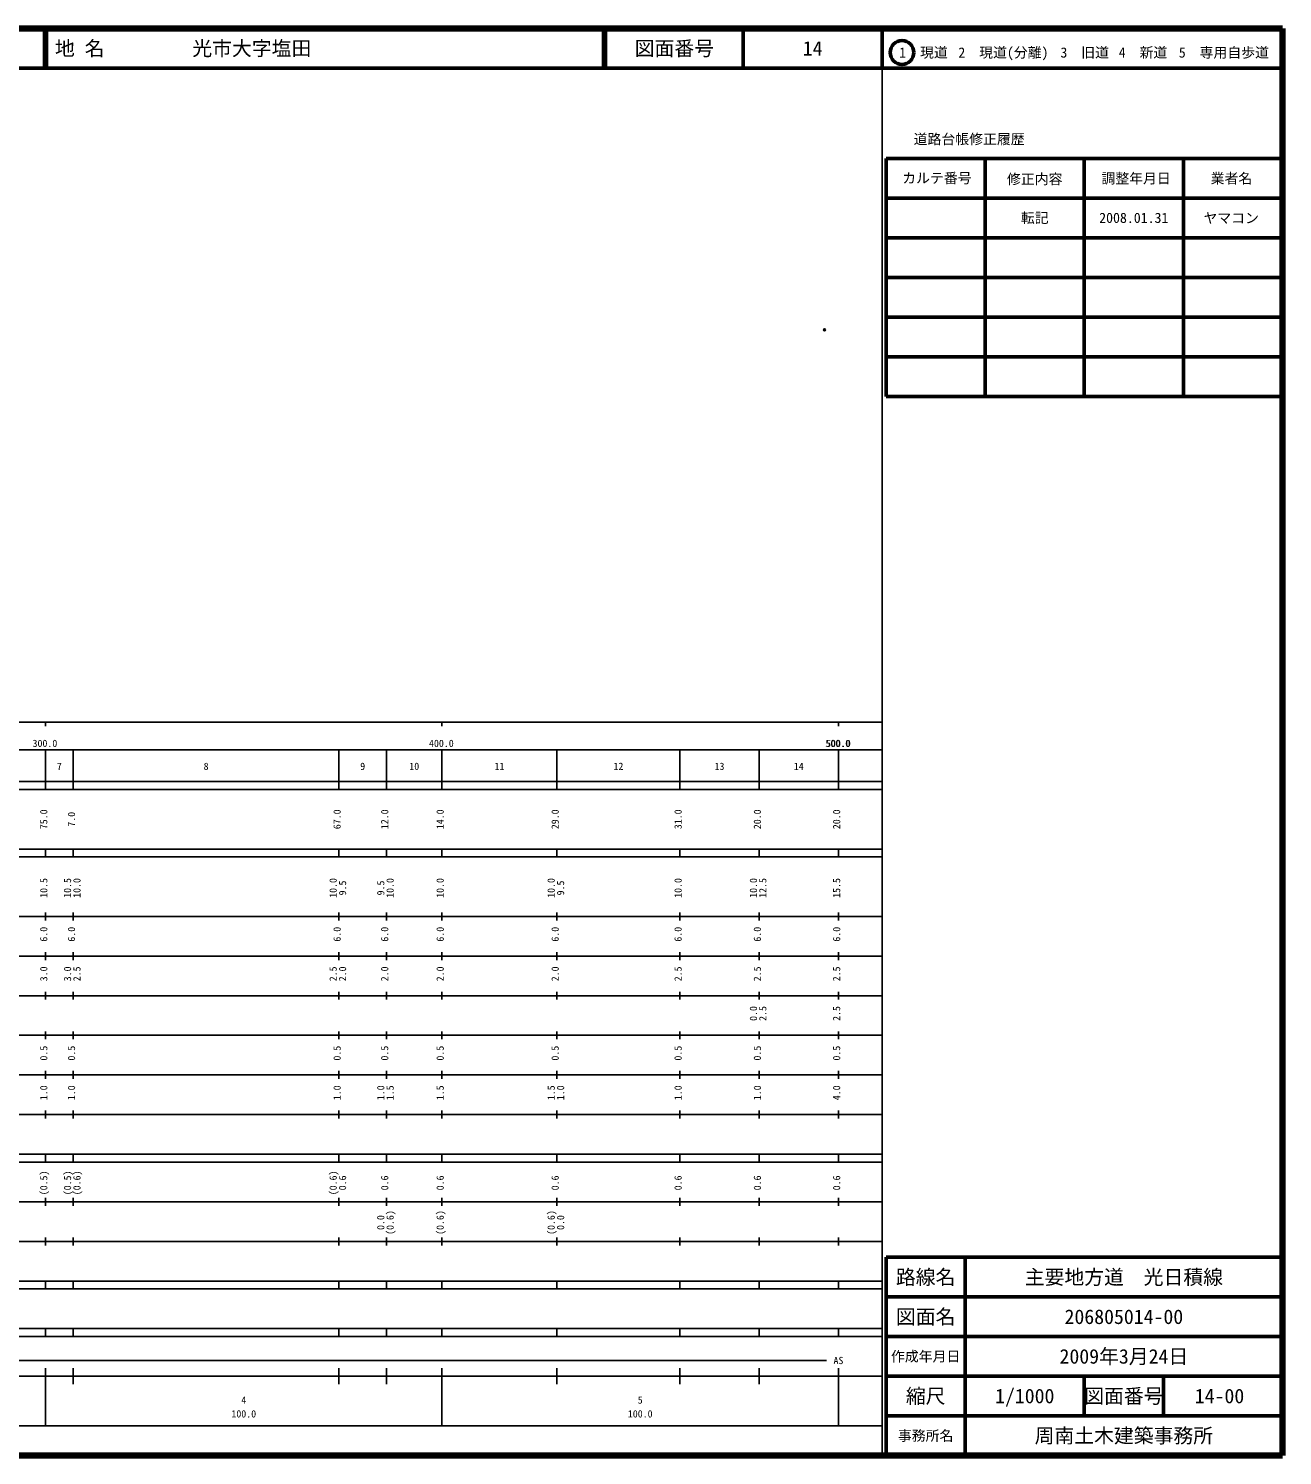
# Model space of a CAD drawing. Units: millimetres on the paper. Extents: x 40 to 680, y 20 to 380.
# Drawn here: x 363.7 to 680, y 20 to 380 of the extents above; entities that cross this region are included whole.
import ezdxf
from ezdxf.enums import TextEntityAlignment as Align

# ---------------------------------------------------------------- set-up
doc = ezdxf.new("R2010")
doc.units = ezdxf.units.MM
doc.header["$PDMODE"] = 32
doc.header["$PDSIZE"] = 0.5
doc.layers.add('M-OTRS', color=6, linetype='Continuous')
doc.layers.add('M-TTL-TXT', color=7, linetype='Continuous')
for name, color, linetype, lineweight in [('M-TTL', 2, 'Continuous', 140), ('M-TTL-BAND', 7, 'Continuous', 25), ('M-TTL-FRAM', 2, 'Continuous', 50), ('M-TTL-LINE', 7, 'Continuous', 50)]:
    doc.layers.add(name, color=color, linetype=linetype, lineweight=lineweight)
doc.styles.add('ＭＳ ゴシック', font='')
doc.styles.get('ＭＳ ゴシック').set_extended_font_data('MS Gothic')

msp = doc.modelspace()

# ---------------------------------------------------------------- linework, layer by layer
at = {"layer": 'M-OTRS'}
msp.add_point((564.517, 303.994), dxfattribs=at)
at = {"layer": 'M-TTL'}
for p, q in [((680, 380), (40, 380)), ((680, 20), (680, 380)), ((40, 20), (680, 20))]:
    msp.add_line(p, q, dxfattribs=at)
at = {"layer": 'M-TTL-BAND'}
for p, q in [((579, 20), (579, 370)), ((40, 205), (579, 205)), ((368, 205), (368, 204)), ((468, 205), (468, 204)), ((568, 205), (568, 204)), ((68, 198), (579, 198)), ((368, 188), (368, 198)), ((375, 188), (375, 198)), ((442, 188), (442, 198)), ((454, 188), (454, 198)), ((468, 188), (468, 198)), ((497, 188), (497, 198)), ((528, 188), (528, 198)), ((548, 188), (548, 198)), ((568, 188), (568, 198)), ((40, 190), (579, 190)), ((40, 188), (579, 188)), ((40, 173), (579, 173)), ((368, 171), (368, 173)), ((375, 171), (375, 173)), ((442, 171), (442, 173)), ((454, 171), (454, 173)), ((468, 171), (468, 173)), ((497, 171), (497, 173)), ((528, 171), (528, 173)), ((548, 171), (548, 173)), ((568, 171), (568, 173)), ((40, 171), (579, 171)), ((40, 156), (579, 156)), ((368, 155), (368, 157)), ((375, 155), (375, 157)), ((442, 155), (442, 157)), ((454, 155), (454, 157)), ((468, 155), (468, 157)), ((497, 155), (497, 157)), ((528, 155), (528, 157)), ((548, 155), (548, 157)), ((568, 155), (568, 157)), ((46, 146), (579, 146)), ((368, 145), (368, 147)), ((375, 145), (375, 147)), ((442, 145), (442, 147)), ((454, 145), (454, 147)), ((468, 145), (468, 147)), ((497, 145), (497, 147)), ((528, 145), (528, 147)), ((548, 145), (548, 147)), ((568, 145), (568, 147)), ((368, 135), (368, 137)), ((375, 135), (375, 137)), ((442, 135), (442, 137)), ((454, 135), (454, 137)), ((468, 135), (468, 137)), ((497, 135), (497, 137)), ((528, 135), (528, 137)), ((548, 135), (548, 137)), ((568, 135), (568, 137)), ((52, 136), (579, 136)), ((46, 126), (579, 126)), ((368, 125), (368, 127)), ((375, 125), (375, 127)), ((442, 125), (442, 127)), ((454, 125), (454, 127)), ((468, 125), (468, 127)), ((497, 125), (497, 127)), ((528, 125), (528, 127)), ((548, 125), (548, 127)), ((568, 125), (568, 127)), ((52, 116), (579, 116)), ((368, 115), (368, 117)), ((375, 115), (375, 117)), ((442, 115), (442, 117)), ((454, 115), (454, 117)), ((468, 115), (468, 117)), ((497, 115), (497, 117)), ((528, 115), (528, 117)), ((548, 115), (548, 117)), ((568, 115), (568, 117)), ((46, 106), (579, 106)), ((368, 105), (368, 107)), ((375, 105), (375, 107)), ((442, 105), (442, 107)), ((454, 105), (454, 107)), ((468, 105), (468, 107)), ((497, 105), (497, 107)), ((528, 105), (528, 107)), ((548, 105), (548, 107)), ((568, 105), (568, 107)), ((40, 96), (579, 96)), ((40, 94), (579, 94)), ((368, 94), (368, 96)), ((375, 94), (375, 96)), ((442, 94), (442, 96)), ((454, 94), (454, 96)), ((468, 94), (468, 96)), ((497, 94), (497, 96)), ((528, 94), (528, 96)), ((548, 94), (548, 96)), ((568, 94), (568, 96)), ((49, 84), (579, 84)), ((368, 83), (368, 85)), ((375, 83), (375, 85)), ((442, 83), (442, 85)), ((454, 83), (454, 85)), ((468, 83), (468, 85)), ((497, 83), (497, 85)), ((528, 83), (528, 85)), ((548, 83), (548, 85)), ((568, 83), (568, 85)), ((40, 74), (579, 74)), ((368, 73), (368, 75)), ((375, 73), (375, 75)), ((442, 73), (442, 75)), ((454, 73), (454, 75)), ((468, 73), (468, 75)), ((497, 73), (497, 75)), ((528, 73), (528, 75)), ((548, 73), (548, 75)), ((568, 73), (568, 75)), ((40, 64), (579, 64)), ((40, 62), (579, 62)), ((368, 62), (368, 64)), ((375, 62), (375, 64)), ((442, 62), (442, 64)), ((454, 62), (454, 64)), ((468, 62), (468, 64)), ((497, 62), (497, 64)), ((528, 62), (528, 64)), ((548, 62), (548, 64)), ((568, 62), (568, 64)), ((40, 52), (579, 52)), ((368, 50), (368, 52)), ((375, 50), (375, 52)), ((442, 50), (442, 52)), ((454, 50), (454, 52)), ((468, 50), (468, 52)), ((497, 50), (497, 52)), ((528, 50), (528, 52)), ((548, 50), (548, 52)), ((568, 50), (568, 52)), ((40, 50), (579, 50)), ((71, 44), (565, 44)), ((40, 40), (579, 40)), ((368, 27.5), (368, 42)), ((375, 38), (375, 42)), ((442, 38), (442, 42)), ((454, 38), (454, 42)), ((468, 27.5), (468, 42)), ((497, 38), (497, 42)), ((528, 38), (528, 42)), ((548, 38), (548, 42)), ((568, 27.5), (568, 42)), ((68, 27.5), (579, 27.5))]:
    msp.add_line(p, q, dxfattribs=at)
at = {"layer": 'M-TTL-FRAM'}
for p, q in [((580, 347.197), (580, 287.197)), ((580, 347.197), (680, 347.197)), ((580, 287.197), (680, 287.197)), ((680, 70), (580, 70)), ((580, 70), (580, 20))]:
    msp.add_line(p, q, dxfattribs=at)
at = {"layer": 'M-TTL-LINE'}
for p, q in [((367.75, 380), (367.75, 370)), ((368.25, 380), (368.25, 370)), ((508.747, 380), (508.747, 370)), ((509.247, 380), (509.247, 370)), ((543.997, 380), (543.997, 370)), ((579, 380), (579, 370)), ((40, 370), (680, 370)), ((605, 347.197), (605, 287.197)), ((630, 347.197), (630, 287.197)), ((655, 347.197), (655, 287.197)), ((580, 337.197), (680, 337.197)), ((580, 327.197), (680, 327.197)), ((580, 317.197), (680, 317.197)), ((580, 307.197), (680, 307.197)), ((580, 297.197), (680, 297.197)), ((600, 70), (600, 20)), ((680, 60), (580, 60)), ((680, 50), (580, 50)), ((680, 40), (580, 40)), ((630, 40), (630, 30)), ((650, 40), (650, 30)), ((680, 30), (580, 30))]:
    msp.add_line(p, q, dxfattribs=at)
msp.add_circle((584.031, 373.958), 3, dxfattribs=at)

# ---------------------------------------------------------------- texts
at = {"layer": 'M-TTL-BAND', "style": 'ＭＳ ゴシック'}
for s, p in [('300.0', (367.844, 198.195)), ('400.0', (467.844, 198.195)), ('500.0', (567.844, 198.195)), ('500.0', (568, 198.195)), ('7', (371.5, 192.405)), ('8', (408.5, 192.405)), ('9', (448, 192.405)), ('10', (461, 192.405)), ('11', (482.5, 192.405)), ('12', (512.5, 192.405)), ('13', (538, 192.405)), ('14', (558, 192.405)), ('AS', (568, 42.5)), ('4', (418, 32.523)), ('5', (518, 32.523)), ('100.0', (418, 29.033)), ('100.0', (518, 29.033))]:
    msp.add_text(s, height=1.833, dxfattribs=at).set_placement(p, align=Align.BOTTOM_CENTER)
for s, p in [('75.0', (369, 180.5)), ('7.0', (376, 180.5)), ('67.0', (443, 180.5)), ('12.0', (455, 180.5)), ('14.0', (469, 180.5)), ('29.0', (498, 180.5)), ('31.0', (529, 180.5)), ('20.0', (549, 180.5)), ('20.0', (569, 180.5)), ('10.5', (369, 163.174)), ('10.5', (375, 163.174)), ('10.0', (377.37, 163.174)), ('10.0', (442, 163.174)), ('9.5', (444.37, 163.174)), ('9.5', (454, 163.174)), ('10.0', (456.37, 163.174)), ('10.0', (469, 163.174)), ('10.0', (497, 163.174)), ('9.5', (499.37, 163.174)), ('10.0', (529, 163.174)), ('10.0', (548, 163.174)), ('12.5', (550.37, 163.174)), ('15.5', (569, 163.174)), ('6.0', (369, 151.5)), ('6.0', (376, 151.5)), ('6.0', (443, 151.5)), ('6.0', (455, 151.5)), ('6.0', (469, 151.5)), ('6.0', (498, 151.5)), ('6.0', (529, 151.5)), ('6.0', (549, 151.5)), ('6.0', (569, 151.5)), ('3.0', (369, 141.5)), ('3.0', (375, 141.5)), ('2.5', (377.37, 141.5)), ('2.5', (442, 141.5)), ('2.0', (444.37, 141.5)), ('2.0', (455, 141.5)), ('2.0', (469, 141.5)), ('2.0', (498, 141.5)), ('2.5', (529, 141.5)), ('2.5', (549, 141.5)), ('2.5', (569, 141.5)), ('0.0', (548, 131.5)), ('2.5', (550.37, 131.5)), ('2.5', (569, 131.5)), ('0.5', (369, 121.5)), ('0.5', (376, 121.5)), ('0.5', (443, 121.5)), ('0.5', (455, 121.5)), ('0.5', (469, 121.5)), ('0.5', (498, 121.5)), ('0.5', (529, 121.5)), ('0.5', (549, 121.5)), ('0.5', (569, 121.5)), ('1.0', (369, 111.5)), ('1.0', (376, 111.5)), ('1.0', (443, 111.5)), ('1.0', (454, 111.5)), ('1.5', (456.37, 111.5)), ('1.5', (469, 111.5)), ('1.5', (497, 111.5)), ('1.0', (499.37, 111.5)), ('1.0', (529, 111.5)), ('1.0', (549, 111.5)), ('4.0', (569, 111.5)), ('(0.5)', (369, 88.764)), ('(0.5)', (375, 88.764)), ('(0.6)', (377.37, 88.764)), ('(0.6)', (442, 88.764)), ('0.6', (444.37, 88.764)), ('0.6', (455, 88.764)), ('0.6', (469, 88.764)), ('0.6', (498, 88.764)), ('0.6', (529, 88.764)), ('0.6', (549, 88.764)), ('0.6', (569, 88.764)), ('0.0', (454, 78.764)), ('(0.6)', (456.37, 78.764)), ('(0.6)', (469, 78.764)), ('(0.6)', (497, 78.764)), ('0.0', (499.37, 78.764))]:
    msp.add_text(s, height=1.833, rotation=90, dxfattribs=at).set_placement(p, align=Align.BOTTOM_CENTER)
at = {"layer": 'M-TTL-TXT', "style": 'ＭＳ ゴシック'}
for s, p in [('地 名', (370.38, 375)), ('光市大字塩田', (405.024, 375))]:
    msp.add_text(s, height=3.666, dxfattribs=at).set_placement(p, align=Align.MIDDLE_LEFT)
for s, height, p in [('図面番号', 3.666, (526.622, 375)), ('14', 3.666, (561.497, 375)), ('1\u3000現道', 2.566, (589.448, 373.958)), ('2\u3000現道(分離)', 2.566, (609.619, 373.958)), ('3\u3000旧道', 2.566, (630.121, 373.958)), ('4\u3000新道', 2.566, (644.824, 373.958)), ('5\u3000専用自歩道', 2.566, (665.228, 373.958)), ('道路台帳修正履歴', 2.566, (600.968, 352.113)), ('カルテ番号', 2.566, (592.839, 342.277)), ('修正内容', 2.566, (617.509, 342.023)), ('調整年月日', 2.566, (643.089, 342.197)), ('業者名', 2.566, (667.134, 342.197)), ('転記', 2.566, (617.5, 332.245)), ('2008.01.31', 2.566, (642.5, 332.245)), ('ヤマコン', 2.566, (667.077, 332.189)), ('路線名', 3.666, (590, 65)), ('路線名', 3.666, (590, 65)), ('主要地方道\u3000光日積線', 3.666, (640, 65)), ('図面名', 3.666, (590, 55)), ('図面名', 3.666, (590, 55)), ('206805014-00', 3.666, (640, 55)), ('2009年3月24日', 3.666, (640, 45)), ('作成年月日', 2.566, (590, 45)), ('作成年月日', 2.566, (590, 45)), ('縮尺', 3.666, (590, 35)), ('縮尺', 3.666, (590, 35)), ('1/1000', 3.666, (615, 35)), ('図面番号', 3.666, (640, 35)), ('図面番号', 3.666, (640, 35)), ('14-00', 3.666, (664.125, 35)), ('事務所名', 2.566, (590, 25)), ('事務所名', 2.566, (590, 25)), ('周南土木建築事務所', 3.666, (640, 25))]:
    msp.add_text(s, height=height, dxfattribs=at).set_placement(p, align=Align.MIDDLE_CENTER)

doc.saveas('drawing.dxf')
